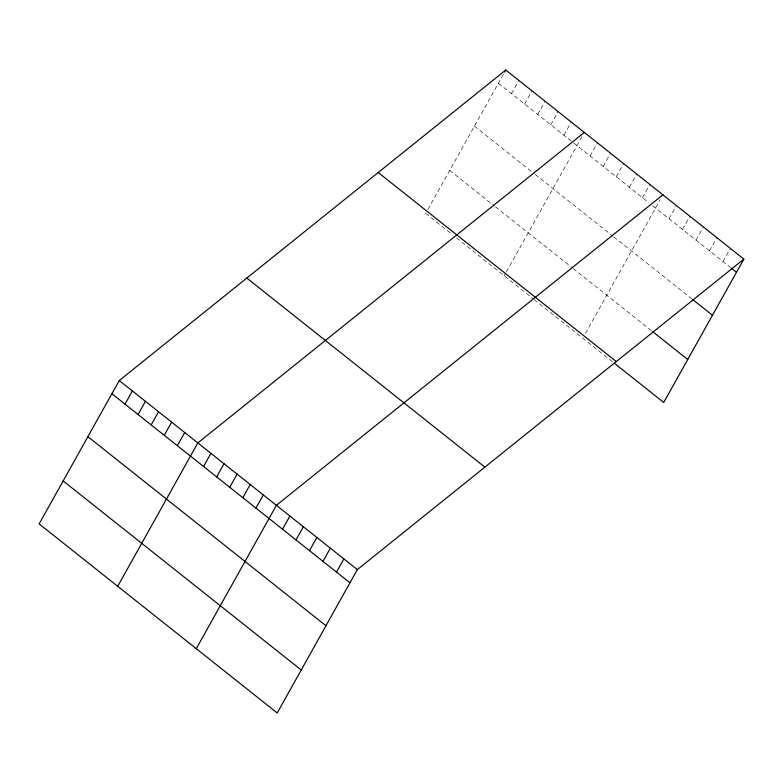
<?xml version="1.0" encoding="UTF-8"?>
<svg xmlns="http://www.w3.org/2000/svg" width="783" height="783" viewBox="0 0 783 783"><rect width="100%" height="100%" fill="white"/><g stroke="black" fill="none" stroke-linecap="round" stroke-linejoin="round"><path stroke-width="0.59" stroke-dasharray="3.92 2.94" d="M427.851 209.482L503.518 74.091M511.514 93.608L518.875 80.434M524.61 104.012L531.97 90.838M537.696 114.406L545.066 101.232M550.792 124.81L558.162 111.636M563.887 135.205L571.247 122.031M504.223 275.782L505.867 272.856M506.405 271.877L582.082 136.487M590.079 156.003L597.439 142.829M603.164 166.407L610.534 153.233M616.26 176.801L623.63 163.627M629.356 187.206L636.716 174.022M642.452 197.6L649.812 184.426M585.518 333.294L660.079 199.89M669.034 218.711L676.395 205.537M682.522 229.429L689.892 216.255M696.018 240.146L703.379 226.962M709.506 250.854L716.866 237.68M722.993 261.571L730.363 248.397M498.419 83.213L648.999 202.797M652.738 205.772L730.187 267.287M474.41 126.171L534.27 173.709M535.2 174.452L612.825 236.104M613.764 236.848L691.79 298.812M449.677 170.43L494.562 206.086M495.502 206.829L572.197 267.737M573.127 268.481L651.769 330.935M425.668 213.397L451.85 234.186M456.528 237.905L533.223 298.812M534.153 299.556L613.363 362.46"/><path stroke-width="1.17" d="M119.27 380.538L39.15 523.896L277.221 712.961L357.332 569.603L743.85 259.104L505.779 70.039L119.27 380.538L357.332 569.603M124.996 404.116L132.366 390.932M138.092 414.51L145.452 401.336M151.188 424.915L158.548 411.731M164.283 435.309L171.643 422.135M177.369 445.703L184.739 432.529M117.714 586.281L197.835 442.933L584.343 132.435M203.56 466.502L210.921 453.328M216.656 476.906L224.016 463.732M229.752 487.3L237.112 474.126M242.838 497.704L250.208 484.53M255.933 508.098L263.303 494.925M504.653 72.065L505.779 70.039M196.279 648.676L276.389 505.329L662.907 194.82M282.516 529.21L289.886 516.036M296.013 539.927L303.373 526.753M309.5 550.645L316.861 537.471M322.988 561.352L330.357 548.178M336.484 572.07L343.845 558.896M743.85 259.104L663.73 402.462L614.264 363.175M731.087 268.001L736.49 272.288M692.691 299.527L712.481 315.246M652.67 331.649L687.738 359.505M378.228 172.505L616.299 361.57M246.821 278.073L484.883 467.148M111.9 393.712L349.972 582.787M87.892 436.669L325.963 625.744M63.159 480.928L301.23 670.003"/></g></svg>
